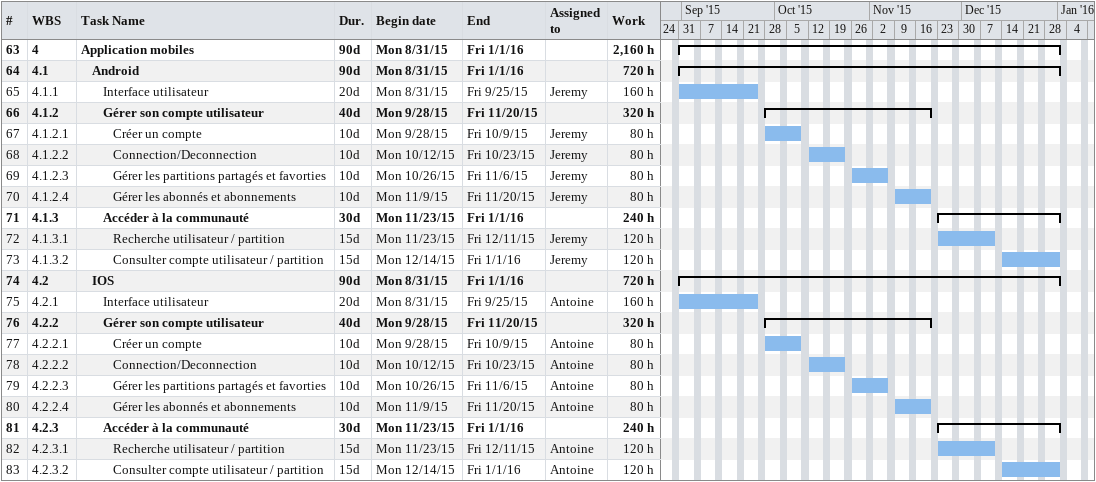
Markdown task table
| ID | WBS | Task | Duration | Start | Finish | Resources | Work (h) |
|---|---|---|---|---|---|---|---|
| 63 | 4 | **Application mobiles** | 90d | 2015-08-31 | 2016-01-01 |  | 2160 |
| 64 | 4.1 | **Android** | 90d | 2015-08-31 | 2016-01-01 |  | 720 |
| 65 | 4.1.1 | Interface utilisateur | 20d | 2015-08-31 | 2015-09-25 | Jeremy | 160 |
| 66 | 4.1.2 | **Gérer son compte utilisateur** | 40d | 2015-09-28 | 2015-11-20 |  | 320 |
| 67 | 4.1.2.1 | Créer un compte | 10d | 2015-09-28 | 2015-10-09 | Jeremy | 80 |
| 68 | 4.1.2.2 | Connection/Deconnection | 10d | 2015-10-12 | 2015-10-23 | Jeremy | 80 |
| 69 | 4.1.2.3 | Gérer les partitions partagés et favorties | 10d | 2015-10-26 | 2015-11-06 | Jeremy | 80 |
| 70 | 4.1.2.4 | Gérer les abonnés et abonnements | 10d | 2015-11-09 | 2015-11-20 | Jeremy | 80 |
| 71 | 4.1.3 | **Accéder à la communauté** | 30d | 2015-11-23 | 2016-01-01 |  | 240 |
| 72 | 4.1.3.1 | Recherche utilisateur / partition | 15d | 2015-11-23 | 2015-12-11 | Jeremy | 120 |
| 73 | 4.1.3.2 | Consulter compte utilisateur / partition | 15d | 2015-12-14 | 2016-01-01 | Jeremy | 120 |
| 74 | 4.2 | **IOS** | 90d | 2015-08-31 | 2016-01-01 |  | 720 |
| 75 | 4.2.1 | Interface utilisateur | 20d | 2015-08-31 | 2015-09-25 | Antoine | 160 |
| 76 | 4.2.2 | **Gérer son compte utilisateur** | 40d | 2015-09-28 | 2015-11-20 |  | 320 |
| 77 | 4.2.2.1 | Créer un compte | 10d | 2015-09-28 | 2015-10-09 | Antoine | 80 |
| 78 | 4.2.2.2 | Connection/Deconnection | 10d | 2015-10-12 | 2015-10-23 | Antoine | 80 |
| 79 | 4.2.2.3 | Gérer les partitions partagés et favorties | 10d | 2015-10-26 | 2015-11-06 | Antoine | 80 |
| 80 | 4.2.2.4 | Gérer les abonnés et abonnements | 10d | 2015-11-09 | 2015-11-20 | Antoine | 80 |
| 81 | 4.2.3 | **Accéder à la communauté** | 30d | 2015-11-23 | 2016-01-01 |  | 240 |
| 82 | 4.2.3.1 | Recherche utilisateur / partition | 15d | 2015-11-23 | 2015-12-11 | Antoine | 120 |
| 83 | 4.2.3.2 | Consulter compte utilisateur / partition | 15d | 2015-12-14 | 2016-01-01 | Antoine | 120 |
